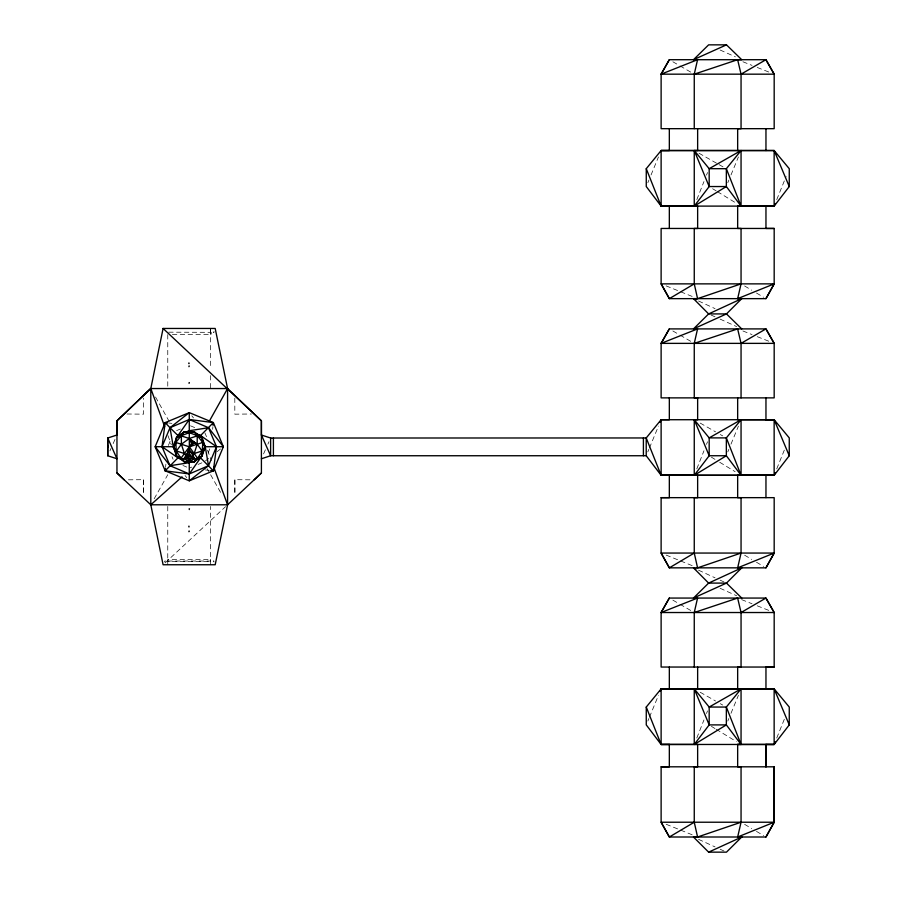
<?xml version="1.0" encoding="UTF-8"?>
<svg xmlns="http://www.w3.org/2000/svg" width="897" height="897" viewBox="0 0 897 897"><rect width="100%" height="100%" fill="white"/><g stroke="black" fill="none" stroke-linecap="round" stroke-linejoin="round"><path stroke-width="0.67" stroke-dasharray="4.49 3.36" d="M143.509 479.693L143.509 494.023L143.509 479.693L127.004 479.828M210.548 564.751L210.537 559.369L167.817 559.369L167.817 561.511L210.537 561.522L210.537 559.369M210.548 332.17L210.548 328.459M172.381 334.48L210.963 334.469L210.963 332.327L167.761 332.17L167.773 386.764M234.868 479.693L234.868 494.023L234.868 479.693L251.373 479.828M234.812 398.122L234.812 414.167L251.407 413.999M165.609 466.81L165.9 464.13M212.634 429.304L212.925 426.624M696.812 199.65L703.954 181.586M706.5 175.139L707.52 172.56M696.812 468.851L703.954 450.787M706.5 444.34L707.52 441.761M696.812 738.018L703.954 719.955M706.5 713.496L707.52 710.917M776.746 199.65L786.131 176.429M776.746 468.851L784.561 449.498M776.746 738.018L784.561 718.665M647.858 182.685L648.923 180.106M651.043 174.971L658.465 156.953M727.803 182.685L728.869 180.106M730.988 174.971L738.41 156.953M727.803 451.886L728.869 449.307M730.988 444.161L738.41 426.153M647.858 721.042L648.923 718.475M649.45 717.185L658.465 695.321M727.803 721.042L728.869 718.475M730.988 713.328L738.41 695.321M647.813 451.886L648.879 449.307M649.417 448.018L658.465 426.153M168.367 445.461L170.452 440.449M208.07 452.985L210.167 447.973M109.916 450.888L110.993 448.444M113.157 443.567L115.332 438.678M263.572 453.882L265.736 449.005M267.911 444.127L268.999 441.683M214.058 331.419L213.531 332.585L214.058 332.215M164.723 562.015L165.261 560.838L164.723 561.219M154.183 498.777L167.75 474.76M165.149 562.845L225.528 506.682M205.469 460.923L208.62 458.423M217.04 451.729L221.256 448.388M176.631 430.605L180.42 429.013M189.267 468.144L191.79 467.079M198.102 464.422L201.892 462.83M167.761 561.04L210.548 561.04L210.548 506.446M126.959 413.999L143.554 414.167L143.554 398.122M169.174 423.059L171.854 423.362M205.335 469.938L209.36 470.376M742.907 61.77L752.034 65.391M757.236 67.454L770.265 72.623M742.907 330.971L752.034 334.581M757.236 336.655L770.265 341.813M741.606 599.611L752.034 603.748M757.236 605.811L770.265 610.98M666.157 285.896L693.863 297.12M666.157 555.097L693.863 566.321M666.157 824.265L693.863 835.477M190.523 425.828L196.835 428.474M182.954 465.487L186.744 467.079M720.089 49.997L735.372 56.847M711.175 315.071L714.999 316.798M720.089 319.108L736.65 326.598M720.089 588.275L736.65 595.765M698.55 839.334L715.055 846.914M720.134 849.235L723.946 850.984M698.55 301L715.055 308.635M698.55 570.189L715.055 577.825M720.134 580.168L723.946 581.929M698.987 153.219L717.925 163.983M719.114 164.656L723.845 167.347M700.176 423.081L715.559 431.838M720.291 434.529L722.668 435.875M700.176 692.249L715.559 700.994M720.291 703.685L722.668 705.031M672.873 61.77L678.816 65.212M680.004 65.907L691.879 72.792M672.873 330.971L678.816 334.413M680.004 335.097L691.879 341.992M672.873 600.127L678.816 603.58M680.004 604.264L691.879 611.149M744.611 285.975L751.72 290.202M756.463 293.016L763.571 297.243M744.611 555.176L751.72 559.403M756.463 562.217L763.571 566.433M744.611 824.332L751.72 828.559M756.463 831.373L763.571 835.6M712.61 188.718L716.165 190.893M717.353 191.61L735.125 202.487M711.422 457.19L714.976 459.365M719.719 462.258L735.125 471.676M711.422 726.357L714.976 728.521M716.165 729.25L736.314 741.561M213.991 561.219L213.452 560.838L213.991 562.015M191.79 415.804L193.472 417.912M185.051 475.522L186.744 477.641M207.241 468.761L209.954 473.56M210.627 474.76L222.153 495.178M155.54 397.035L169.107 421.287M204.931 432.926L206.501 436.682M172.022 456.752L173.065 459.253M207.543 450.216L211.356 460.61M167.974 435.617L171.316 444.766M210.963 332.316L210.963 334.469M210.548 329.692L210.548 368.566M210.548 375.563L210.548 388.166M167.761 506.446L167.761 564.751M189.491 365.931L188.953 367.097L188.415 365.931L189.491 365.931M188.953 525.877L188.415 527.055L189.491 527.055L188.953 525.877M188.953 362.68L188.415 363.812L189.491 363.812L188.953 362.68M189.491 530.99L188.953 532.123L188.415 530.99L189.491 530.99M189.121 382.268L188.583 383.378L189.648 383.378L189.121 382.268M189.76 508.801L189.233 509.922L188.695 508.801L189.76 508.801"/><path stroke-width="1.35" d="M107.741 455.766L107.741 438.016L116.958 458.759L107.741 455.766L107.741 438.016L116.958 435.023L116.958 420.816L150.797 388.547L163.097 328.459L215.19 328.459L227.58 388.547L227.58 504.787L215.19 564.751L163.097 564.751L150.797 504.787L150.797 388.547L227.58 388.547L261.408 420.816L261.408 472.999L254.12 479.85M196.757 434.462L194.178 431.76L184.401 431.76L176.485 437.512L173.457 446.818L176.485 456.113L184.401 461.865L194.178 461.865L202.094 456.113L205.121 446.818L202.094 437.512L194.178 431.76L189.289 432.657L189.357 450.339M186.89 432.051L189.267 430.739L189.267 412.631L213.374 422.61L223.364 446.717L213.374 470.824L189.267 480.814L165.16 470.824L155.17 446.717L165.16 422.61L189.267 412.631L169.993 427.712L162.032 446.717L169.993 465.711L189.267 473.952L208.508 465.711L216.502 446.717L208.508 427.712L189.267 419.482L169.993 427.712L165.16 422.61L162.032 446.717L177.954 457.862L182.977 460.015M194.492 458.333L191.005 456.315L184.255 458.333L189.379 455.373L189.379 449.475L194.492 458.333L184.255 458.333L189.379 449.475M202.094 437.512L189.289 432.657L184.401 431.76L175.823 442.434L173.457 446.818L180.97 458.266L184.401 461.865L197.609 458.266L202.094 456.113L202.756 442.434L202.094 437.512L198.73 435.897M646.221 455.743L646.221 437.96L661.123 419.718L774.145 419.718L789.259 437.893L789.259 455.743L774.145 475.298L661.123 475.298L646.221 455.743L270.625 455.754L261.408 435.023L261.408 420.816L163.097 328.459M261.408 435.023L270.625 438.028L270.625 455.754L261.408 458.759M646.266 707.049L646.266 724.899L661.123 744.465L774.145 744.465L789.259 724.899L789.259 707.049L774.145 688.885L661.123 688.885L646.266 707.049L661.123 744.465L669.24 744.454M646.266 168.692L646.266 186.542L661.123 206.108L774.145 206.108L789.259 186.542L789.259 168.692L774.145 150.528L661.123 150.528L646.266 168.692L661.123 206.108L669.24 206.097M775.187 472.719L774.145 475.298L737.659 475.275L737.659 497.656L741.057 497.656L741.057 553.057L697.574 567.846L694.256 553.057L694.256 497.656L697.642 497.656L697.642 475.275L661.123 475.298L646.221 437.96L270.625 438.028M775.187 741.886L774.145 744.465L737.659 744.432L737.659 766.812L741.057 766.812L741.057 822.224L737.659 837.002L741.741 837.013L726.48 852.15L708.63 852.15L693.471 837.013L697.574 837.002L741.057 822.224M789.259 724.899L774.145 688.885L741.057 688.885L741.057 744.465L737.659 744.432M765.96 744.432L765.96 766.812L765.96 744.432L774.145 744.465L774.145 688.885L661.123 688.885L660.057 691.452M661.123 766.812L774.178 766.812L774.178 822.224L765.96 837.002L669.33 837.002L661.123 822.224L661.123 766.812L669.33 766.812L669.33 744.432L697.642 744.432L697.642 766.812L694.256 766.812L694.256 822.224L697.574 837.002M195.535 433.419L200.558 435.561L216.502 446.717L213.374 470.824L200.558 457.862L189.267 473.952L165.16 470.824L165.452 468.144M213.071 425.29L213.374 422.61L189.267 419.482L177.954 435.561L173.278 446.717L176.395 454.151M202.094 456.113L202.554 452.458M194.178 431.76L202.756 442.434L205.121 446.818L197.609 458.266L194.178 461.865L180.97 458.266L176.485 456.113L175.823 442.434L176.485 437.512L179.849 435.897M694.256 128.675L694.256 74.171L697.563 59.707L661.123 74.171L661.123 128.675L774.178 128.675L774.178 74.171L765.948 59.707L669.319 59.707L661.123 74.171L774.178 74.171L765.926 59.707L741.057 74.171L741.057 128.675L737.659 128.675L737.659 150.539L661.123 150.528L661.123 206.108L697.642 206.075L697.642 228.455L694.256 228.455L694.256 283.867L697.574 298.645L741.057 283.867L741.057 228.455L737.659 228.455L737.659 206.075L774.145 206.108L775.187 203.518M789.259 455.743L774.145 419.718L741.057 419.718L726.346 437.893L726.346 455.743L694.256 475.298L694.256 419.718L697.642 419.74L697.642 397.876L694.256 397.876L694.256 343.372L697.563 328.907L661.123 343.372L661.123 397.876L774.178 397.876L774.178 343.372L765.948 328.907L669.319 328.907L661.123 343.372L774.178 343.372L765.926 328.907L741.057 343.372L741.057 397.876M741.741 298.645L708.63 313.916L693.471 328.907L726.48 313.916L741.741 298.645L737.659 298.645L741.057 283.867M694.256 667.043L694.256 612.528L697.563 598.064L661.123 612.528L661.123 667.043L774.178 667.043L774.178 612.528L765.948 598.064L669.319 598.064L661.123 612.528L774.178 612.528L765.926 598.064L741.057 612.528L741.057 667.043L737.659 667.043L737.659 688.896L741.057 688.885L726.346 707.049L726.346 724.899L741.057 744.465L726.346 707.049L709.179 707.049L694.256 688.885L697.642 688.896L697.642 667.043M741.741 567.846L708.63 583.095L693.471 598.064L726.48 583.095L741.741 567.846L737.659 567.846L741.057 553.057M187.193 454.6L189.289 446.818L193.034 441.66M192.552 455.788L194.178 453.546L197.205 444.239L197.205 435.92L189.289 438.487L181.373 444.239L176.485 450.978L184.401 453.546L186.027 455.115M660.057 422.296L661.123 419.718L669.33 419.74L669.33 397.876M202.117 454.151L205.245 446.717L202.117 439.283M203.911 449.027L205.121 446.818L202.857 443.69M774.178 228.455L661.123 228.455L661.123 283.867L669.353 298.645L765.96 298.645L774.178 283.867L774.178 228.455L765.96 228.455L765.96 206.075L774.145 206.108L774.145 150.528L737.659 150.539M765.96 567.846L774.178 553.057L774.178 497.656L661.123 497.656L661.123 553.057L669.33 567.846L765.96 567.846L774.178 553.057L661.123 553.057L669.353 567.846L694.256 553.057M209.27 421.287L227.58 388.547M765.937 298.645L774.178 283.867L661.123 283.867L669.353 298.645L694.256 283.867M765.96 837.002L774.178 822.224L774.178 766.812M203.978 448.982L205.245 446.717L223.364 446.717L208.508 427.712L189.267 430.739L186.755 431.805M661.123 74.171L669.319 59.707M661.123 343.372L669.319 328.907M661.123 612.528L669.319 598.064M175.722 443.69L173.457 446.818L174.68 449.038L173.278 446.717L169.993 427.712L177.954 435.561L180.97 435.359M180.97 458.266L189.289 446.818L194.66 442.838L197.205 444.239L202.094 450.978L194.178 453.546L192.664 455.115M190.915 458.031L189.289 460.284L187.652 458.031M195.692 459.791L194.178 461.865L191.734 461.417M737.659 206.075L741.057 206.108L726.346 186.542L709.179 186.542L694.256 150.528L694.256 206.108L709.179 186.542L709.179 168.692L694.256 150.528L697.642 150.539L697.642 128.675M694.256 475.298L709.179 455.743L709.179 437.893L694.256 419.718L709.179 455.743L726.346 455.743L741.057 475.298L737.659 475.275M694.256 744.465L726.346 724.899L709.179 724.899L694.256 688.885L694.256 744.465L709.179 724.899L709.179 707.049L741.057 688.885M175.677 443.667L173.278 446.717L155.17 446.717L169.993 465.711L189.267 462.706L191.779 461.63M741.057 150.528L709.179 168.692L726.346 168.692L741.057 206.108L741.057 150.528L726.346 168.692L726.346 186.542L694.256 206.108M165.16 470.824L177.954 457.862L180.23 457.762M181.822 434.462L184.401 431.76M213.374 422.61L200.558 435.561L197.609 435.359M164.633 426.467L150.797 388.547L116.958 420.816L116.958 472.999L150.797 504.787L227.58 504.787L261.408 472.999M143.554 395.454L150.797 388.547M150.797 504.787L182.035 476.845M186.755 461.63L189.267 462.706L191.532 461.271M694.256 822.224L669.353 837.002L661.123 822.224L774.178 822.224L737.659 837.002M741.057 419.718L709.179 437.893L726.346 437.893L741.057 475.298L741.057 419.718L737.659 419.74L737.659 397.876M708.63 852.15L741.741 837.013M726.48 44.85L693.471 59.707L708.63 44.85L726.48 44.85L741.741 59.707L737.637 59.707L694.256 74.171M195.535 460.015L200.558 457.862M177.954 435.561L182.977 433.419M189.289 432.657L176.485 437.512M737.659 298.645L774.178 283.867M737.659 567.846L774.178 553.057M694.256 343.372L737.637 328.907L741.057 343.372M694.256 612.528L737.637 598.064L741.057 612.528M175.823 442.434L189.289 446.818L202.756 442.434M191.644 443.578L191.409 440.483L197.205 444.239L189.289 438.487L191.644 443.578L194.66 442.838L189.289 438.487L181.373 435.92L181.373 444.239L184.401 453.546L186.027 455.788M186.845 461.417L184.401 461.865L182.887 459.791M669.33 744.432L661.123 744.465L661.123 688.885M741.741 328.907L726.48 313.916L708.63 313.916L693.471 298.645L697.574 298.645M766.038 419.729L774.145 419.718L774.145 475.298L669.33 475.275L669.33 497.656L661.123 497.656M188.74 455.295L189.816 455.295M191.005 456.315L187.742 456.315L189.379 453.49L191.005 456.315L189.379 455.373M669.24 475.298L661.123 475.298L661.123 419.718M774.178 667.043L765.96 667.043L765.96 688.896M661.123 150.528L669.33 150.539L669.33 128.675M165.16 422.61L167.84 422.913M210.694 470.533L213.374 470.824M198.058 435.067L200.558 435.561M177.954 457.862L180.476 458.558M180.151 457.313L176.485 456.113L176.036 452.48M190.579 452.021L194.178 453.546M189.267 430.739L191.779 431.805M693.471 298.645L696.005 299.822M696.005 569.023L693.471 567.846L708.63 583.095L726.48 583.095L741.741 598.064M116.958 472.999L124.246 479.85M202.879 443.667L205.245 446.717L208.508 465.711L189.267 480.814L189.267 462.706M189.289 446.818L197.609 458.266M202.957 443.309L205.245 446.717M774.145 150.528L789.259 186.542M213.744 467.113L227.58 504.787M737.637 59.707L741.057 74.171M765.96 128.675L765.96 150.539M765.96 397.876L765.96 419.74M765.96 475.275L765.96 497.656M669.33 206.075L669.33 228.455M669.33 667.043L669.33 688.896M643.407 438.028L643.407 455.743M273.406 438.028L273.406 455.743M107.954 446.157L107.954 447.233"/></g></svg>
